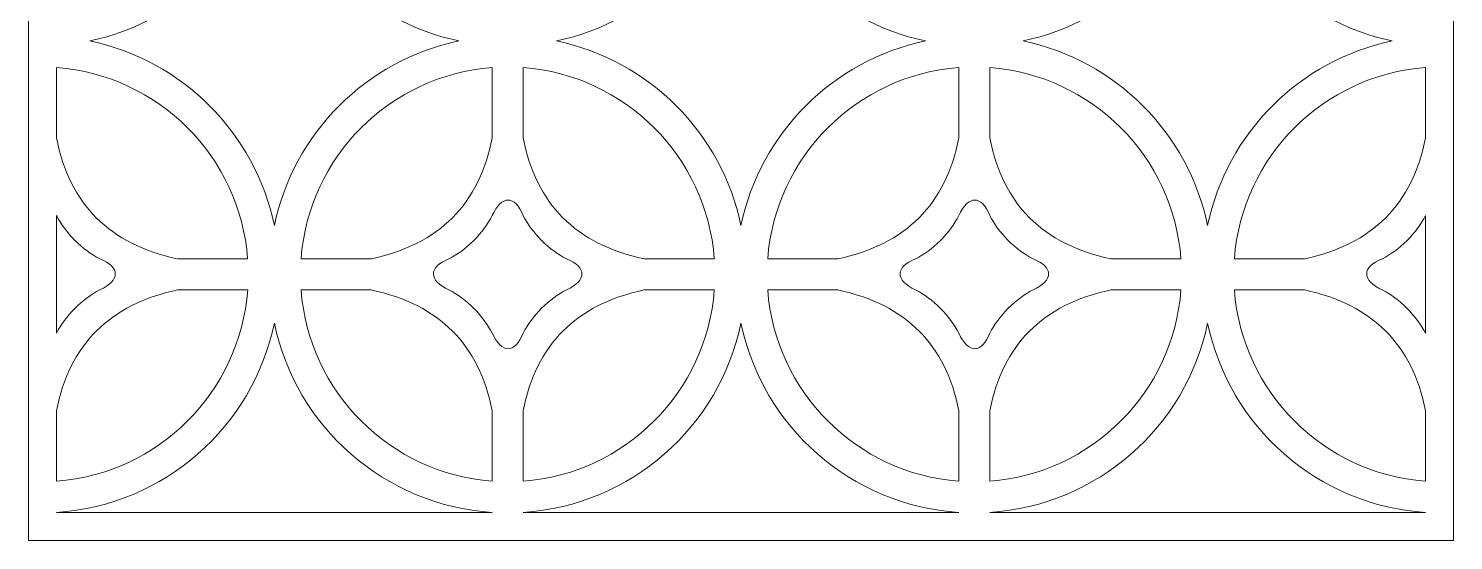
# Model space of a CAD drawing. Header units: centimetres. Extents: x -9.9 to 8.9, y -10.2 to 7.9.
# Drawn here: x -0.04 to 8.93, y -10.18 to -6.96 of the extents above; entities that cross this region are included whole.
import ezdxf

# ---------------------------------------------------------------- set-up
doc = ezdxf.new("R2010")
doc.units = ezdxf.units.CM
doc.header["$MEASUREMENT"] = 0
doc.layers.add('layer 1', color=7, linetype='Continuous')

msp = doc.modelspace()

# ---------------------------------------------------------------- linework, layer by layer
at = {"layer": 'layer 1', "color": 177, "lineweight": 9}
for points, knots in [([(8.9337, -10.09979), (8.9337, -10.09979), (8.9337, -10.00617), (8.9337, -10.00617), (8.9337, -10.00617), (8.9337, -10.00617), (8.9337, 7.68592), (8.9337, 7.68592), (8.9337, 7.68592), (8.9337, 7.68592), (8.9337, 7.8629), (8.9337, 7.8629), (8.9337, 7.8629), (8.9337, 7.8629), (8.75673, 7.8629), (8.75673, 7.8629), (8.75673, 7.8629), (8.75673, 7.8629), (0.13646, 7.8629), (0.13646, 7.8629), (0.13646, 7.8629), (0.13646, 7.8629), (-0.04052, 7.8629), (-0.04052, 7.8629), (-0.04052, 7.8629), (-0.04052, 7.8629), (-0.04052, -10.18314), (-0.04052, -10.18314), (-0.04052, -10.18314), (-0.04052, -10.18314), (0.13646, -10.18314), (0.13646, -10.18314), (0.13646, -10.18314), (0.13646, -10.18314), (8.9337, -10.18314), (8.9337, -10.18314), (8.9337, -10.18314), (8.9337, -10.18314), (8.9337, -10.09979), (8.9337, -10.09979)], [0, 0, 0, 0, 0.0909091, 0.0909091, 0.0909091, 0.0909091, 0.1818182, 0.1818182, 0.1818182, 0.1818182, 0.2727273, 0.2727273, 0.2727273, 0.2727273, 0.3636364, 0.3636364, 0.3636364, 0.3636364, 0.4545455, 0.4545455, 0.4545455, 0.4545455, 0.5454545, 0.5454545, 0.5454545, 0.5454545, 0.6363636, 0.6363636, 0.6363636, 0.6363636, 0.7272727, 0.7272727, 0.7272727, 0.7272727, 0.8181818, 0.8181818, 0.8181818, 0.8181818, 1, 1, 1, 1]), ([(1.50787, -5.87654), (1.62893, -6.45914), (2.08782, -6.91808), (2.67041, -7.03916), (2.67041, -7.03916), (2.08782, -7.16024), (1.62894, -7.61919), (1.50787, -8.20178), (1.50787, -8.20178), (1.38681, -7.61915), (0.92786, -7.16024), (0.34524, -7.03918), (0.34524, -7.03918), (0.92786, -6.91811), (1.38681, -6.45917), (1.50787, -5.87654)], [0, 0, 0, 0, 0.2, 0.2, 0.2, 0.2, 0.4, 0.4, 0.4, 0.4, 0.6, 0.6, 0.6, 0.6, 1, 1, 1, 1]), ([(5.6092, -7.03918), (5.02658, -7.16024), (4.56763, -7.61916), (4.44657, -8.20178), (4.44657, -8.20178), (4.3255, -7.61919), (3.86662, -7.16024), (3.28402, -7.03916), (3.28402, -7.03916), (3.86662, -6.91808), (4.32551, -6.45914), (4.44657, -5.87654), (4.44657, -5.87654), (4.56763, -6.45917), (5.02657, -6.91811), (5.6092, -7.03918)], [0, 0, 0, 0, 0.2, 0.2, 0.2, 0.2, 0.4, 0.4, 0.4, 0.4, 0.6, 0.6, 0.6, 0.6, 1, 1, 1, 1]), ([(8.54792, -7.03918), (7.96531, -7.16024), (7.50635, -7.61915), (7.38529, -8.20178), (7.38529, -8.20178), (7.26423, -7.61919), (6.80535, -7.16024), (6.22275, -7.03916), (6.22275, -7.03916), (6.80535, -6.91808), (7.26423, -6.45914), (7.38529, -5.87654), (7.38529, -5.87654), (7.50636, -6.45917), (7.9653, -6.91811), (8.54792, -7.03918)], [0, 0, 0, 0, 0.2, 0.2, 0.2, 0.2, 0.4, 0.4, 0.4, 0.4, 0.6, 0.6, 0.6, 0.6, 1, 1, 1, 1]), ([(0.13646, -7.2073), (0.77891, -7.25503), (1.292, -7.76812), (1.33972, -8.41056), (1.33972, -8.41056), (1.33972, -8.41056), (0.8979, -8.41056), (0.8979, -8.41056), (0.8979, -8.41056), (0.4696, -8.31946), (0.21579, -8.06567), (0.13646, -7.64912), (0.13646, -7.64912), (0.13646, -7.64912), (0.13646, -7.2073), (0.13646, -7.2073)], [0, 0, 0, 0, 0.2, 0.2, 0.2, 0.2, 0.4, 0.4, 0.4, 0.4, 0.6, 0.6, 0.6, 0.6, 1, 1, 1, 1]), ([(1.67603, -8.41056), (1.67603, -8.41056), (2.11783, -8.41056), (2.11783, -8.41056), (2.11783, -8.41056), (2.54613, -8.31946), (2.79994, -8.06567), (2.87927, -7.64912), (2.87927, -7.64912), (2.87927, -7.64912), (2.87927, -7.2073), (2.87927, -7.2073), (2.87927, -7.2073), (2.23683, -7.25503), (1.72375, -7.76812), (1.67603, -8.41056)], [0, 0, 0, 0, 0.2, 0.2, 0.2, 0.2, 0.4, 0.4, 0.4, 0.4, 0.6, 0.6, 0.6, 0.6, 1, 1, 1, 1]), ([(3.07519, -7.2073), (3.07519, -7.2073), (3.07519, -7.64912), (3.07519, -7.64912), (3.07519, -7.64912), (3.15452, -8.06567), (3.40832, -8.31946), (3.83663, -8.41056), (3.83663, -8.41056), (3.83663, -8.41056), (4.27845, -8.41056), (4.27845, -8.41056), (4.27845, -8.41056), (4.23073, -7.76812), (3.71764, -7.25503), (3.07519, -7.2073)], [0, 0, 0, 0, 0.2, 0.2, 0.2, 0.2, 0.4, 0.4, 0.4, 0.4, 0.6, 0.6, 0.6, 0.6, 1, 1, 1, 1]), ([(4.61475, -8.41056), (4.61475, -8.41056), (5.05656, -8.41056), (5.05656, -8.41056), (5.05656, -8.41056), (5.48486, -8.31946), (5.73867, -8.06567), (5.818, -7.64912), (5.818, -7.64912), (5.818, -7.64912), (5.818, -7.2073), (5.818, -7.2073), (5.818, -7.2073), (5.17556, -7.25503), (4.66248, -7.76812), (4.61475, -8.41056)], [0, 0, 0, 0, 0.2, 0.2, 0.2, 0.2, 0.4, 0.4, 0.4, 0.4, 0.6, 0.6, 0.6, 0.6, 1, 1, 1, 1]), ([(6.01391, -7.2073), (6.01391, -7.2073), (6.01391, -7.64912), (6.01391, -7.64912), (6.01391, -7.64912), (6.09324, -8.06567), (6.34705, -8.31946), (6.77535, -8.41056), (6.77535, -8.41056), (6.77535, -8.41056), (7.21718, -8.41056), (7.21718, -8.41056), (7.21718, -8.41056), (7.16945, -7.76812), (6.65637, -7.25503), (6.01391, -7.2073)], [0, 0, 0, 0, 0.2, 0.2, 0.2, 0.2, 0.4, 0.4, 0.4, 0.4, 0.6, 0.6, 0.6, 0.6, 1, 1, 1, 1]), ([(8.75673, -7.64912), (8.6774, -8.06567), (8.42359, -8.31946), (7.99529, -8.41056), (7.99529, -8.41056), (7.99529, -8.41056), (7.55348, -8.41056), (7.55348, -8.41056), (7.55348, -8.41056), (7.6012, -7.76812), (8.11428, -7.25503), (8.75673, -7.2073), (8.75673, -7.2073), (8.75673, -7.2073), (8.75673, -7.64912), (8.75673, -7.64912)], [0, 0, 0, 0, 0.2, 0.2, 0.2, 0.2, 0.4, 0.4, 0.4, 0.4, 0.6, 0.6, 0.6, 0.6, 1, 1, 1, 1]), ([(2.87927, -8.13891), (2.9412, -8.00833), (3.02183, -8.00798), (3.07519, -8.13891), (3.07519, -8.13891), (3.07519, -8.13891), (3.0752, -8.13894), (3.0752, -8.13894), (3.0752, -8.13894), (3.0752, -8.13894), (3.0752, -8.13891), (3.0752, -8.13891), (3.0752, -8.13891), (3.0752, -8.13891), (3.07576, -8.14003), (3.07576, -8.14003), (3.07576, -8.14003), (3.10151, -8.1908), (3.14124, -8.24476), (3.18843, -8.29277), (3.18843, -8.29277), (3.18843, -8.29277), (3.18844, -8.2928), (3.18844, -8.2928), (3.18844, -8.2928), (3.18844, -8.2928), (3.18918, -8.29353), (3.18918, -8.29353), (3.18918, -8.29353), (3.23848, -8.34269), (3.29442, -8.38414), (3.34686, -8.41054), (3.34686, -8.41054), (3.47778, -8.4639), (3.47743, -8.54453), (3.34686, -8.60646), (3.34686, -8.60646), (3.34686, -8.60646), (3.34686, -8.60647), (3.34686, -8.60647), (3.34686, -8.60647), (3.34686, -8.60647), (3.34682, -8.60649), (3.34682, -8.60649), (3.34682, -8.60649), (3.34682, -8.60649), (3.34684, -8.60649), (3.34684, -8.60649), (3.34684, -8.60649), (3.29518, -8.6326), (3.24, -8.67323), (3.19117, -8.72147), (3.19117, -8.72147), (3.14245, -8.77054), (3.10144, -8.82604), (3.07522, -8.87812), (3.07522, -8.87812), (3.02186, -9.00905), (2.94123, -9.0087), (2.8793, -8.87812), (2.8793, -8.87812), (2.8793, -8.87812), (2.87929, -8.87812), (2.87929, -8.87812), (2.87929, -8.87812), (2.87929, -8.87812), (2.87927, -8.8781), (2.87927, -8.8781), (2.87927, -8.8781), (2.87927, -8.8781), (2.87927, -8.87811), (2.87927, -8.87811), (2.87927, -8.87811), (2.85317, -8.82645), (2.81253, -8.77127), (2.76429, -8.72244), (2.76429, -8.72244), (2.71522, -8.67372), (2.65972, -8.63271), (2.60764, -8.60649), (2.60764, -8.60649), (2.47706, -8.54456), (2.47672, -8.46393), (2.60764, -8.41057), (2.60764, -8.41057), (2.60764, -8.41057), (2.60767, -8.41056), (2.60767, -8.41056), (2.60767, -8.41056), (2.60767, -8.41056), (2.60764, -8.41056), (2.60764, -8.41056), (2.60764, -8.41056), (2.60764, -8.41056), (2.60875, -8.41002), (2.60875, -8.41002), (2.60875, -8.41002), (2.65954, -8.38429), (2.71348, -8.34452), (2.76151, -8.29732), (2.76151, -8.29732), (2.76151, -8.29732), (2.76159, -8.29725), (2.76159, -8.29725), (2.76159, -8.29725), (2.76159, -8.29725), (2.76229, -8.29654), (2.76229, -8.29654), (2.76229, -8.29654), (2.81148, -8.24722), (2.85287, -8.19134), (2.87927, -8.13891)], [0, 0, 0, 0, 0.0344828, 0.0344828, 0.0344828, 0.0344828, 0.0689655, 0.0689655, 0.0689655, 0.0689655, 0.1034483, 0.1034483, 0.1034483, 0.1034483, 0.137931, 0.137931, 0.137931, 0.137931, 0.1724138, 0.1724138, 0.1724138, 0.1724138, 0.2068966, 0.2068966, 0.2068966, 0.2068966, 0.2413793, 0.2413793, 0.2413793, 0.2413793, 0.2758621, 0.2758621, 0.2758621, 0.2758621, 0.3103448, 0.3103448, 0.3103448, 0.3103448, 0.3448276, 0.3448276, 0.3448276, 0.3448276, 0.3793103, 0.3793103, 0.3793103, 0.3793103, 0.4137931, 0.4137931, 0.4137931, 0.4137931, 0.4482759, 0.4482759, 0.4482759, 0.4482759, 0.4827586, 0.4827586, 0.4827586, 0.4827586, 0.5172414, 0.5172414, 0.5172414, 0.5172414, 0.5517241, 0.5517241, 0.5517241, 0.5517241, 0.5862069, 0.5862069, 0.5862069, 0.5862069, 0.6206897, 0.6206897, 0.6206897, 0.6206897, 0.6551724, 0.6551724, 0.6551724, 0.6551724, 0.6896552, 0.6896552, 0.6896552, 0.6896552, 0.7241379, 0.7241379, 0.7241379, 0.7241379, 0.7586207, 0.7586207, 0.7586207, 0.7586207, 0.7931034, 0.7931034, 0.7931034, 0.7931034, 0.8275862, 0.8275862, 0.8275862, 0.8275862, 0.862069, 0.862069, 0.862069, 0.862069, 0.8965517, 0.8965517, 0.8965517, 0.8965517, 0.9310345, 0.9310345, 0.9310345, 0.9310345, 1, 1, 1, 1]), ([(5.818, -8.13891), (5.87992, -8.00833), (5.96056, -8.00798), (6.01391, -8.13891), (6.01391, -8.13891), (6.01391, -8.13891), (6.01393, -8.13894), (6.01393, -8.13894), (6.01393, -8.13894), (6.01393, -8.13894), (6.01393, -8.13891), (6.01393, -8.13891), (6.01393, -8.13891), (6.01393, -8.13891), (6.01449, -8.14003), (6.01449, -8.14003), (6.01449, -8.14003), (6.04023, -8.1908), (6.07997, -8.24476), (6.12715, -8.29277), (6.12715, -8.29277), (6.12715, -8.29277), (6.12717, -8.2928), (6.12717, -8.2928), (6.12717, -8.2928), (6.12717, -8.2928), (6.1279, -8.29353), (6.1279, -8.29353), (6.1279, -8.29353), (6.1772, -8.34269), (6.23314, -8.38414), (6.28558, -8.41054), (6.28558, -8.41054), (6.4165, -8.4639), (6.41616, -8.54453), (6.28558, -8.60646), (6.28558, -8.60646), (6.28558, -8.60646), (6.28558, -8.60647), (6.28558, -8.60647), (6.28558, -8.60647), (6.28558, -8.60647), (6.28555, -8.60649), (6.28555, -8.60649), (6.28555, -8.60649), (6.28555, -8.60649), (6.28557, -8.60649), (6.28557, -8.60649), (6.28557, -8.60649), (6.23391, -8.6326), (6.17873, -8.67323), (6.1299, -8.72147), (6.1299, -8.72147), (6.08117, -8.77054), (6.04016, -8.82604), (6.01395, -8.87812), (6.01395, -8.87812), (5.96059, -9.00905), (5.87996, -9.0087), (5.81803, -8.87812), (5.81803, -8.87812), (5.81803, -8.87812), (5.81801, -8.87812), (5.81801, -8.87812), (5.81801, -8.87812), (5.81801, -8.87812), (5.818, -8.8781), (5.818, -8.8781), (5.818, -8.8781), (5.818, -8.8781), (5.818, -8.87811), (5.818, -8.87811), (5.818, -8.87811), (5.7919, -8.82645), (5.75125, -8.77127), (5.70301, -8.72244), (5.70301, -8.72244), (5.65395, -8.67372), (5.59845, -8.63271), (5.54636, -8.60649), (5.54636, -8.60649), (5.41579, -8.54456), (5.41544, -8.46393), (5.54636, -8.41057), (5.54636, -8.41057), (5.54636, -8.41057), (5.54639, -8.41056), (5.54639, -8.41056), (5.54639, -8.41056), (5.54639, -8.41056), (5.54636, -8.41056), (5.54636, -8.41056), (5.54636, -8.41056), (5.54636, -8.41056), (5.54747, -8.41002), (5.54747, -8.41002), (5.54747, -8.41002), (5.59826, -8.38429), (5.65221, -8.34452), (5.70024, -8.29732), (5.70024, -8.29732), (5.70024, -8.29732), (5.70032, -8.29725), (5.70032, -8.29725), (5.70032, -8.29725), (5.70032, -8.29725), (5.70102, -8.29654), (5.70102, -8.29654), (5.70102, -8.29654), (5.75021, -8.24722), (5.7916, -8.19134), (5.818, -8.13891)], [0, 0, 0, 0, 0.0344828, 0.0344828, 0.0344828, 0.0344828, 0.0689655, 0.0689655, 0.0689655, 0.0689655, 0.1034483, 0.1034483, 0.1034483, 0.1034483, 0.137931, 0.137931, 0.137931, 0.137931, 0.1724138, 0.1724138, 0.1724138, 0.1724138, 0.2068966, 0.2068966, 0.2068966, 0.2068966, 0.2413793, 0.2413793, 0.2413793, 0.2413793, 0.2758621, 0.2758621, 0.2758621, 0.2758621, 0.3103448, 0.3103448, 0.3103448, 0.3103448, 0.3448276, 0.3448276, 0.3448276, 0.3448276, 0.3793103, 0.3793103, 0.3793103, 0.3793103, 0.4137931, 0.4137931, 0.4137931, 0.4137931, 0.4482759, 0.4482759, 0.4482759, 0.4482759, 0.4827586, 0.4827586, 0.4827586, 0.4827586, 0.5172414, 0.5172414, 0.5172414, 0.5172414, 0.5517241, 0.5517241, 0.5517241, 0.5517241, 0.5862069, 0.5862069, 0.5862069, 0.5862069, 0.6206897, 0.6206897, 0.6206897, 0.6206897, 0.6551724, 0.6551724, 0.6551724, 0.6551724, 0.6896552, 0.6896552, 0.6896552, 0.6896552, 0.7241379, 0.7241379, 0.7241379, 0.7241379, 0.7586207, 0.7586207, 0.7586207, 0.7586207, 0.7931034, 0.7931034, 0.7931034, 0.7931034, 0.8275862, 0.8275862, 0.8275862, 0.8275862, 0.862069, 0.862069, 0.862069, 0.862069, 0.8965517, 0.8965517, 0.8965517, 0.8965517, 0.9310345, 0.9310345, 0.9310345, 0.9310345, 1, 1, 1, 1]), ([(0.13646, -8.13891), (0.13646, -8.13891), (0.13648, -8.13894), (0.13648, -8.13894), (0.13648, -8.13894), (0.13648, -8.13894), (0.13648, -8.13891), (0.13648, -8.13891), (0.13648, -8.13891), (0.13648, -8.13891), (0.13703, -8.14003), (0.13703, -8.14003), (0.13703, -8.14003), (0.16278, -8.1908), (0.20252, -8.24476), (0.2497, -8.29277), (0.2497, -8.29277), (0.2497, -8.29277), (0.24972, -8.2928), (0.24972, -8.2928), (0.24972, -8.2928), (0.24972, -8.2928), (0.25045, -8.29353), (0.25045, -8.29353), (0.25045, -8.29353), (0.29975, -8.34269), (0.35569, -8.38414), (0.40813, -8.41054), (0.40813, -8.41054), (0.53905, -8.4639), (0.5387, -8.54453), (0.40813, -8.60646), (0.40813, -8.60646), (0.40813, -8.60646), (0.40813, -8.60647), (0.40813, -8.60647), (0.40813, -8.60647), (0.40813, -8.60647), (0.4081, -8.60649), (0.4081, -8.60649), (0.4081, -8.60649), (0.4081, -8.60649), (0.40811, -8.60649), (0.40811, -8.60649), (0.40811, -8.60649), (0.35646, -8.6326), (0.30127, -8.67323), (0.25244, -8.72147), (0.25244, -8.72147), (0.20372, -8.77054), (0.16271, -8.82604), (0.13649, -8.87812), (0.13649, -8.87812), (0.13649, -8.87812), (0.13646, -8.87821), (0.13646, -8.87821), (0.13646, -8.87821), (0.13646, -8.87821), (0.13646, -8.13891), (0.13646, -8.13891)], [0, 0, 0, 0, 0.0625, 0.0625, 0.0625, 0.0625, 0.125, 0.125, 0.125, 0.125, 0.1875, 0.1875, 0.1875, 0.1875, 0.25, 0.25, 0.25, 0.25, 0.3125, 0.3125, 0.3125, 0.3125, 0.375, 0.375, 0.375, 0.375, 0.4375, 0.4375, 0.4375, 0.4375, 0.5, 0.5, 0.5, 0.5, 0.5625, 0.5625, 0.5625, 0.5625, 0.625, 0.625, 0.625, 0.625, 0.6875, 0.6875, 0.6875, 0.6875, 0.75, 0.75, 0.75, 0.75, 0.8125, 0.8125, 0.8125, 0.8125, 0.875, 0.875, 0.875, 0.875, 1, 1, 1, 1]), ([(8.75673, -8.87811), (8.73062, -8.82645), (8.68998, -8.77127), (8.64174, -8.72244), (8.64174, -8.72244), (8.59268, -8.67372), (8.53717, -8.63271), (8.48509, -8.60649), (8.48509, -8.60649), (8.35451, -8.54456), (8.35417, -8.46393), (8.48509, -8.41057), (8.48509, -8.41057), (8.48509, -8.41057), (8.48512, -8.41056), (8.48512, -8.41056), (8.48512, -8.41056), (8.48512, -8.41056), (8.48509, -8.41056), (8.48509, -8.41056), (8.48509, -8.41056), (8.48509, -8.41056), (8.4862, -8.41002), (8.4862, -8.41002), (8.4862, -8.41002), (8.53699, -8.38429), (8.59093, -8.34452), (8.63896, -8.29732), (8.63896, -8.29732), (8.63896, -8.29732), (8.63905, -8.29725), (8.63905, -8.29725), (8.63905, -8.29725), (8.63905, -8.29725), (8.63975, -8.29654), (8.63975, -8.29654), (8.63975, -8.29654), (8.68894, -8.24722), (8.73033, -8.19134), (8.75673, -8.13891), (8.75673, -8.13891), (8.75673, -8.13891), (8.75673, -8.87811), (8.75673, -8.87811)], [0, 0, 0, 0, 0.0833333, 0.0833333, 0.0833333, 0.0833333, 0.1666667, 0.1666667, 0.1666667, 0.1666667, 0.25, 0.25, 0.25, 0.25, 0.3333333, 0.3333333, 0.3333333, 0.3333333, 0.4166667, 0.4166667, 0.4166667, 0.4166667, 0.5, 0.5, 0.5, 0.5, 0.5833333, 0.5833333, 0.5833333, 0.5833333, 0.6666667, 0.6666667, 0.6666667, 0.6666667, 0.75, 0.75, 0.75, 0.75, 0.8333333, 0.8333333, 0.8333333, 0.8333333, 1, 1, 1, 1]), ([(0.13646, -9.3679), (0.21579, -8.95136), (0.46957, -8.69759), (0.89782, -8.60647), (0.89782, -8.60647), (0.89782, -8.60647), (1.33974, -8.60647), (1.33974, -8.60647), (1.33974, -8.60647), (1.29203, -9.24894), (0.77893, -9.76206), (0.13646, -9.80978), (0.13646, -9.80978), (0.13646, -9.80978), (0.13646, -9.3679), (0.13646, -9.3679)], [0, 0, 0, 0, 0.2, 0.2, 0.2, 0.2, 0.4, 0.4, 0.4, 0.4, 0.6, 0.6, 0.6, 0.6, 1, 1, 1, 1]), ([(2.87927, -9.3679), (2.79994, -8.95136), (2.54616, -8.69759), (2.11791, -8.60647), (2.11791, -8.60647), (2.11791, -8.60647), (1.67601, -8.60647), (1.67601, -8.60647), (1.67601, -8.60647), (1.72372, -9.24894), (2.23682, -9.76206), (2.87927, -9.80978), (2.87927, -9.80978), (2.87927, -9.80978), (2.87927, -9.3679), (2.87927, -9.3679)], [0, 0, 0, 0, 0.2, 0.2, 0.2, 0.2, 0.4, 0.4, 0.4, 0.4, 0.6, 0.6, 0.6, 0.6, 1, 1, 1, 1]), ([(4.27847, -8.60647), (4.27847, -8.60647), (3.83654, -8.60647), (3.83654, -8.60647), (3.83654, -8.60647), (3.40829, -8.69759), (3.15452, -8.95136), (3.07519, -9.3679), (3.07519, -9.3679), (3.07519, -9.3679), (3.07519, -9.80978), (3.07519, -9.80978), (3.07519, -9.80978), (3.71766, -9.76206), (4.23076, -9.24894), (4.27847, -8.60647)], [0, 0, 0, 0, 0.2, 0.2, 0.2, 0.2, 0.4, 0.4, 0.4, 0.4, 0.6, 0.6, 0.6, 0.6, 1, 1, 1, 1]), ([(5.818, -9.3679), (5.73867, -8.95136), (5.48489, -8.69759), (5.05664, -8.60647), (5.05664, -8.60647), (5.05664, -8.60647), (4.61474, -8.60647), (4.61474, -8.60647), (4.61474, -8.60647), (4.66244, -9.24894), (5.17554, -9.76206), (5.818, -9.80978), (5.818, -9.80978), (5.818, -9.80978), (5.818, -9.3679), (5.818, -9.3679)], [0, 0, 0, 0, 0.2, 0.2, 0.2, 0.2, 0.4, 0.4, 0.4, 0.4, 0.6, 0.6, 0.6, 0.6, 1, 1, 1, 1]), ([(7.21719, -8.60647), (7.21719, -8.60647), (6.77528, -8.60647), (6.77528, -8.60647), (6.77528, -8.60647), (6.34702, -8.69759), (6.09324, -8.95136), (6.01391, -9.3679), (6.01391, -9.3679), (6.01391, -9.3679), (6.01391, -9.80978), (6.01391, -9.80978), (6.01391, -9.80978), (6.65639, -9.76206), (7.16949, -9.24894), (7.21719, -8.60647)], [0, 0, 0, 0, 0.2, 0.2, 0.2, 0.2, 0.4, 0.4, 0.4, 0.4, 0.6, 0.6, 0.6, 0.6, 1, 1, 1, 1]), ([(8.75673, -9.80978), (8.11427, -9.76206), (7.60116, -9.24894), (7.55346, -8.60647), (7.55346, -8.60647), (7.55346, -8.60647), (7.99537, -8.60647), (7.99537, -8.60647), (7.99537, -8.60647), (8.42362, -8.69759), (8.6774, -8.95136), (8.75673, -9.3679), (8.75673, -9.3679), (8.75673, -9.3679), (8.75673, -9.80978), (8.75673, -9.80978)], [0, 0, 0, 0, 0.2, 0.2, 0.2, 0.2, 0.4, 0.4, 0.4, 0.4, 0.6, 0.6, 0.6, 0.6, 1, 1, 1, 1]), ([(0.13646, -10.00617), (0.81607, -9.96235), (1.37264, -9.46596), (1.50786, -8.81534), (1.50786, -8.81534), (1.64308, -9.46597), (2.19965, -9.96235), (2.87926, -10.00617), (2.87926, -10.00617), (2.87926, -10.00617), (0.13646, -10.00617), (0.13646, -10.00617)], [0, 0, 0, 0, 0.25, 0.25, 0.25, 0.25, 0.5, 0.5, 0.5, 0.5, 1, 1, 1, 1]), ([(3.07516, -10.00617), (3.75479, -9.96235), (4.31136, -9.46597), (4.44658, -8.81533), (4.44658, -8.81533), (4.5818, -9.46597), (5.13837, -9.96235), (5.81798, -10.00617), (5.81798, -10.00617), (5.81798, -10.00617), (3.07516, -10.00617), (3.07516, -10.00617)], [0, 0, 0, 0, 0.25, 0.25, 0.25, 0.25, 0.5, 0.5, 0.5, 0.5, 1, 1, 1, 1]), ([(6.01389, -10.00617), (6.69351, -9.96235), (7.25009, -9.46597), (7.38531, -8.81534), (7.38531, -8.81534), (7.52053, -9.46597), (8.0771, -9.96235), (8.7567, -10.00617), (8.7567, -10.00617), (8.7567, -10.00617), (6.01389, -10.00617), (6.01389, -10.00617)], [0, 0, 0, 0, 0.25, 0.25, 0.25, 0.25, 0.5, 0.5, 0.5, 0.5, 1, 1, 1, 1])]:
    msp.add_open_spline(points, degree=3, knots=knots, dxfattribs=at)

doc.saveas('drawing.dxf')
